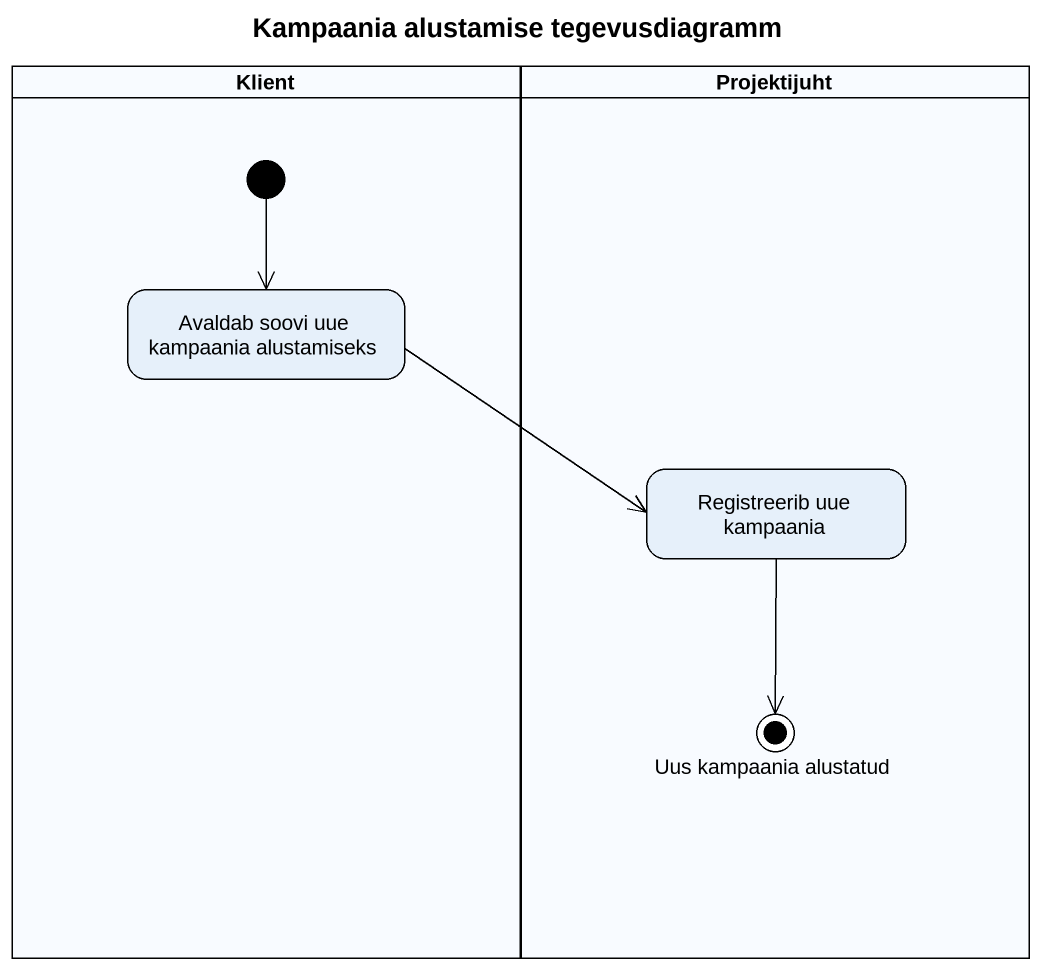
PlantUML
@startuml
title Kampaania alustamise tegevusdiagramm
hide empty description
state Klient <<partition>> {
  state "Avaldab soovi uue kampaania alustamiseks" as Avaldab_soovi_uue_kampaania
  [*] --> Avaldab_soovi_uue_kampaania
}
state Projektijuht <<partition>> {
  state "Registreerib uue kampaania" as Registreerib_uue_kampaania
  state "Uus kampaania alustatud" as Uus_kampaania_alustatud <<end>>
}
Avaldab_soovi_uue_kampaania -right-> Registreerib_uue_kampaania
Registreerib_uue_kampaania --> Uus_kampaania_alustatud
@enduml
